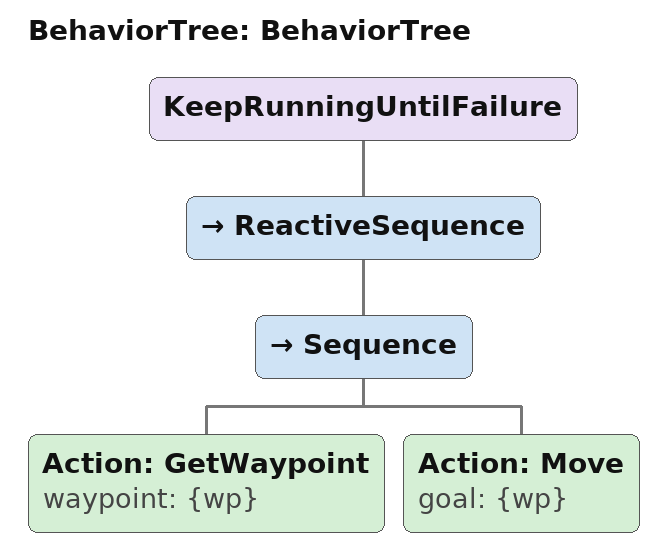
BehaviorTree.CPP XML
<?xml version="1.0"?>
<root main_tree_to_execute="BehaviorTree">
    <BehaviorTree ID="BehaviorTree">
        <KeepRunningUntilFailure>
            <ReactiveSequence>
                <Sequence>
                    <Action ID="GetWaypoint" waypoint="{wp}"/>
                    <Action ID="Move" goal="{wp}"/>
                </Sequence>
            </ReactiveSequence>
        </KeepRunningUntilFailure>
    </BehaviorTree>
</root>
